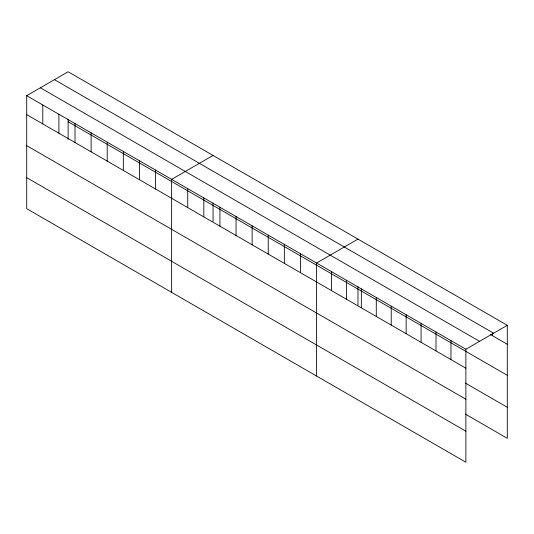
<?xml version="1.0" encoding="UTF-8"?>
<svg xmlns="http://www.w3.org/2000/svg" width="534" height="534" viewBox="0 0 534 534"><rect width="100%" height="100%" fill="white"/><g stroke="black" fill="none" stroke-linecap="round" stroke-linejoin="round"><path stroke-width="0.8" d="M26.7 95.679L465.875 349.236L465.875 462.237L26.7 208.681L26.7 95.679L68.125 71.763L507.3 325.319L507.3 438.321L465.348 414.104M213.053 155.434L171.628 179.351L171.628 292.352M357.98 239.112L316.555 263.022L316.555 376.029M465.875 349.236L507.3 325.319M54.455 79.653L493.63 333.209M490.232 334.418L507.3 344.27M40.37 87.783L479.545 341.339M68.125 121.752L507.3 375.309M26.7 114.623L465.875 368.186M465.348 383.065L507.3 407.282M26.7 145.662L465.875 399.218M26.7 177.642L465.875 431.198M492.368 333.176L492.368 335.646M450.943 340.612L450.943 359.562M436.011 331.994L436.011 350.938M421.079 323.37L421.079 342.321M406.147 314.753L406.147 333.697M391.215 306.129L391.215 325.079M376.283 297.511L376.283 316.455M361.351 288.887L361.351 307.838M357.98 286.645L357.98 305.088M346.419 280.263L346.419 299.214M331.487 271.646L331.487 290.596M300.455 253.73L300.455 272.674M284.348 244.432L284.348 263.382M268.248 235.134L268.248 254.084M252.141 225.835L252.141 244.786M236.041 216.537L236.041 235.487M219.941 207.245L219.941 226.189M213.053 202.973L213.053 221.41M203.834 197.947L203.834 216.897M187.734 188.649L187.734 207.599M155.528 170.052L155.528 189.003M139.421 160.754L139.421 179.704M123.321 151.462L123.321 170.406M107.214 142.164L107.214 161.114M91.114 132.866L91.114 151.816M75.007 123.568L75.007 142.518M68.125 119.302L68.125 139.341M58.907 114.269L58.907 133.22M42.8 104.971L42.8 123.921"/></g></svg>
